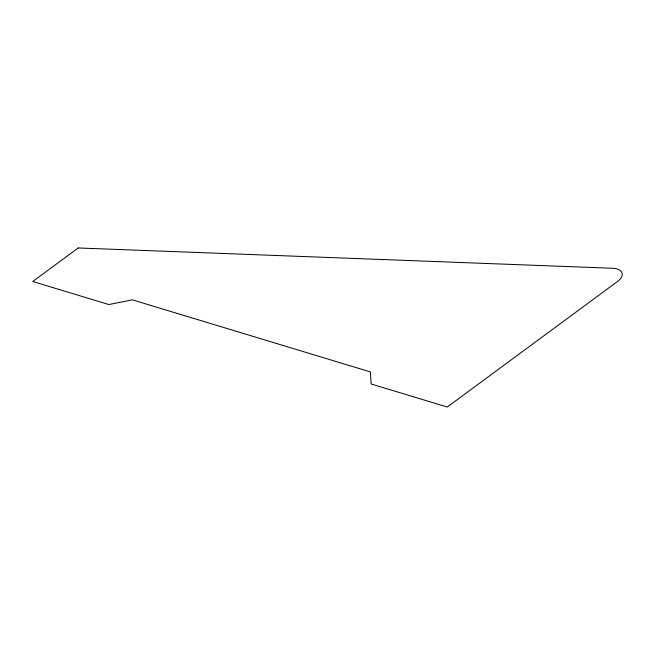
<?xml version="1.0" encoding="UTF-8"?>
<svg xmlns="http://www.w3.org/2000/svg" width="655" height="655" viewBox="0 0 655 655"><rect width="100%" height="100%" fill="white"/><g stroke="black" fill="none" stroke-linecap="round" stroke-linejoin="round"><path stroke-width="0.98" d="M78.215 247.967L32.75 281.503L108.853 304.542L132.408 299.851L370.345 371.909L371.172 383.986L447.275 407.033L617.763 281.29A17.685 8.785 -13.7 0 0 614.308 268.337L78.215 247.967"/></g></svg>
